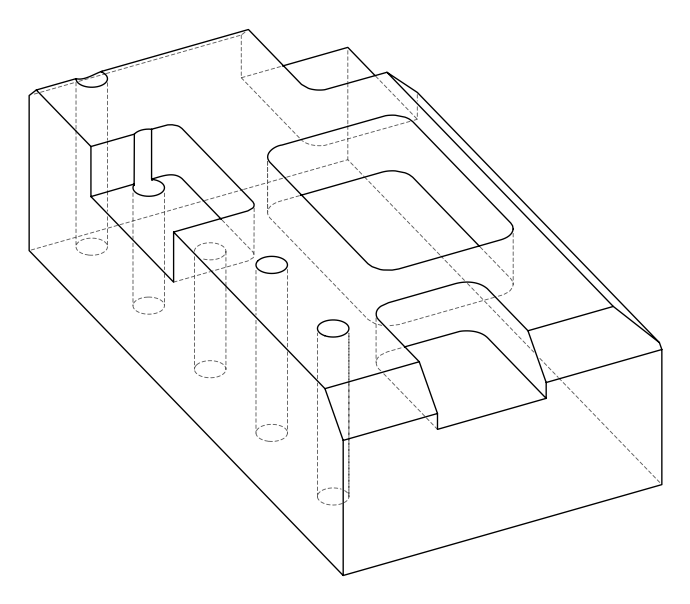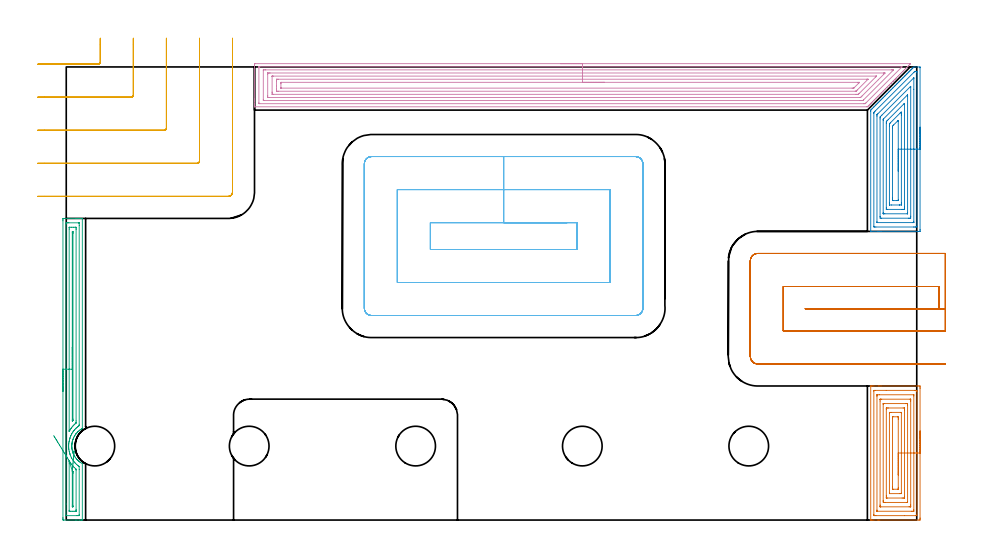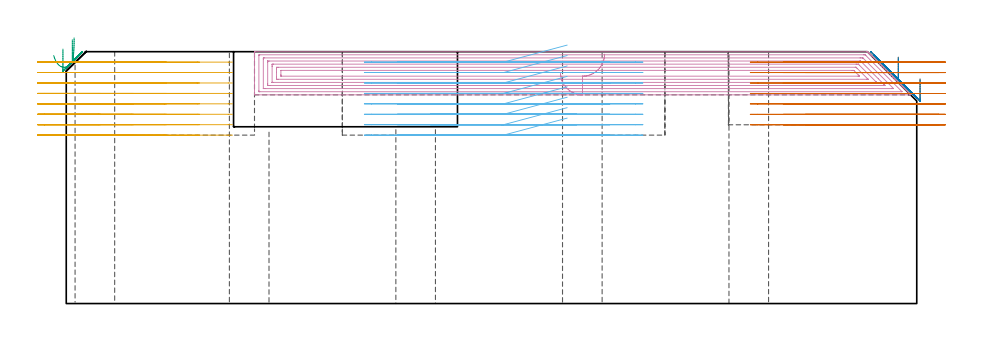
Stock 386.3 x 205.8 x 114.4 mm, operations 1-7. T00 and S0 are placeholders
(PLAN: 25 operations, 16 tool changes, 95.6 min)
(1 AREA_MILL | FG_CHAMFER_SURFACE | UGT0205_001 | 4.31 min | 17312 mm3)
(2 AREA_MILL_1 | FG_CHAMFER_SURFACE_1 | UGT0205_001 | 4.67 min | 20705 mm3)
(3 AREA_MILL_2 | FG_CHAMFER_SURFACE_2 | UGT0205_001 | 4.48 min | 5516 mm3)
(4 AREA_MILL_3 | FG_CHAMFER_SURFACE_3 | UGT0205_001 | 16.54 min | 56305 mm3)
(5 MILL_CORNER_NOTCH_RECTANGULAR | CORNER_NOTCH_RECTANGULAR | UGT0201_094 | Follow Part, ap 5, ae 75% | 9 min | 220092 mm3)
(6 MILL_RECTANGULAR_POCKET | POCKET_RECTANGULAR_STRAIGHT | UGT0201_094 | Follow Part, ap 5, ae 75% | 14.71 min | 506238 mm3)
(7 MILL_SLOT | SLOT_PARTIAL_RECTANGULAR | UGT0201_094 | Follow Part, ap 5, ae 75% | 8.5 min | 192916 mm3)
(8 MILL_SLOT_1 | SLOT_PARTIAL_RECTANGULAR_1 | NXT0201_011 | Follow Part, ap 3, ae 75% | 28.2 min | 189623 mm3)
(9 SPOT_DRILL | STEP1HOLE | NXT0321_9005460120000 | 0.05 min | 178 mm3)
(10 SPOT_DRILL_1 | STEP1HOLE_1 | NXT0321_9005460120000 | 0.05 min | 226 mm3)
(11 SPOT_DRILL_2 | STEP1HOLE_2 | NXT0321_9005460120000 | 0.05 min | 135 mm3)
(12 SPOT_DRILL_3 | STEP1HOLE_3 | NXT0321_9005460120000 | 0.05 min | 0 mm3)
(13 DRILL_BLIND_HOLE_INTO_CENTER | STEP1HOLE | NXT0301_089 | 0.08 min | 1607 mm3)
(14 GUN_DRILL_THROUGH_HOLE | STEP1HOLE | UGT0307_008 | 0.58 min | 9240 mm3)
(15 DRILL_TO_ENLARGE_THROUGH_HOLE | STEP1HOLE | UGT0301_046 | 0.49 min | 18051 mm3)
(16 DRILL_BLIND_HOLE_INTO_CENTER_1 | STEP1HOLE_1 | NXT0301_089 | 0.08 min | 1572 mm3)
(17 GUN_DRILL_THROUGH_HOLE_1 | STEP1HOLE_1 | UGT0307_008 | 0.58 min | 9281 mm3)
(18 DRILL_TO_ENLARGE_THROUGH_HOLE_1 | STEP1HOLE_1 | UGT0301_046 | 0.49 min | 18023 mm3)
(19 DRILL_BLIND_HOLE_INTO_CENTER_2 | STEP1HOLE_2 | NXT0301_089 | 0.08 min | 1628 mm3)
(20 GUN_DRILL_THROUGH_HOLE_2 | STEP1HOLE_2 | UGT0307_008 | 0.58 min | 9272 mm3)
(21 DRILL_TO_ENLARGE_THROUGH_HOLE_2 | STEP1HOLE_2 | UGT0301_046 | 0.49 min | 17876 mm3)
(22 DRILL_BLIND_HOLE_INTO_CENTER_3 | STEP1HOLE_3 | NXT0301_089 | 0.08 min | 0 mm3)
(23 GUN_DRILL_THROUGH_HOLE_3 | STEP1HOLE_3 | UGT0307_008 | 0.58 min | 7596 mm3)
(24 DRILL_TO_ENLARGE_THROUGH_HOLE_3 | STEP1HOLE_3 | UGT0301_046 | 0.49 min | 13297 mm3)
(25 INDEXABLE_INSERT_DRILL_THROUGH_HOLE_FROM_SOLID | STEP1HOLE_4 | NXT0302_007 | 0.34 min | 20413 mm3)
(TOOL UGT0205_001 | Chamfer Mill 20 x 3 x 45 deg. | D20 FL50 Z2)
(TOOL UGT0201_094 | End mill 20 mm | D20 FL38 Z4)
(TOOL NXT0201_011 | ENDMILL 12mm [2P460-1200-NA 1630] | D12 FL38 Z6)
(TOOL NXT0321_9005460120000 | NC Spot Drill, 142deg, 12mm, Carbide, Uncoated | D12 PA142 FL30 Z2)
(TOOL NXT0301_089 | Carbide Drill 11.8mm [860.1-1180-035A1-MM 2214] | D11.8 PA140 FL55 Z2)
(TOOL UGT0307_008 | Gun Drill 11 mm | D11 PA130 FL24 Z1)
(TOOL UGT0301_046 | Twist Drill 18 mm | D18 PA118 FL130 Z2)
(TOOL NXT0302_007 | Index. Insert Drill 18mm [880-D1800L25-05] | D18 PA176 FL90 Z2)
(OP 1 AREA_MILL)
G17 G21 G94 G90
T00 M6
G54
G17 G0 G90 X387.8 Y40.45 S1061 M3
G43 Z124.4 H0
Z102.
G94 G1 Y40.412 Z101.128 F250.
Y40.298 Z100.264
Y40.109 Z99.412
Y39.847 Z98.58
Y39.513 Z97.774
Y39.11 Z97.
Y38.642 Z96.264
Y38.11 Z95.572
Y37.521 Z94.929
Y36.878 Z94.34
Y36.186 Z93.808
Y35.45 Z93.34
Y34.676 Z92.937
Y33.87 Z92.603
Y33.038 Z92.341
Y32.186 Z92.152
Y31.322 Z92.038
Y30.45 Z92.
Y0.936
X387.799 Y0.59 Z92.001
X387.794 Y0.051 Z92.004
X387.791 Y0.008 Z92.006
X387.256 Y0. Z92.541
X369.496 Z110.299
X368.895 Z110.902
X368.608 Z111.189
X366.832 Z112.963
X366.258 Z113.541
X365.752 Z114.047
X365.432 Z114.359
X365.402 Y0.009 Z114.388
X365.4 Y0.144 Z114.4
Y60.756
X365.403 Y60.891 Z114.388
X365.432 Y60.9 Z114.359
X365.752 Z114.047
X366.257 Z113.542
X366.832 Z112.963
X368.895 Z110.902
X369.496 Z110.299
X370.083 Z109.712
X386.669 Z93.128
X387.256 Y60.896 Z92.541
X387.791 Y60.892 Z92.006
X387.794 Y60.849 Z92.003
X387.799 Y60.31 Z92.001
X387.8 Y59.764 Z92.
Y30.45
X386.386 Z93.414
X386.385 Y2.356 Z93.415
X386.368 Y2.01 Z93.432
X385.85 Y2.001 Z93.95
X380.745 Y2. Z99.055
X367.72 Z112.08
X367.201 Y2.002 Z112.599
X366.832 Y2.01 Z112.968
X366.815 Y2.373 Z112.985
X366.814 Y2.39 Z112.986
X366.815 Y58.544 Z112.985
X366.832 Y58.89 Z112.968
X367.35 Y58.898 Z112.45
X372.455 Y58.9 Z107.345
X385.48 Z94.32
X385.999 Y58.898 Z93.801
X386.368 Y58.89 Z93.432
X386.385 Y58.527 Z93.415
Y58.51
X386.386 Y30.45 Z93.414
X384.972 Z94.828
X384.971 Y4.666 Z94.829
X384.969 Y4.155 Z94.831
X384.967 Y4.061 Z94.833
X384.965 Y4.021 Z94.835
X384.901 Y4.01 Z94.899
X384.745 Y4.002 Z95.055
X384.592 Y4.001 Z95.208
X383.859 Y4. Z95.941
X368.453 Y4.001 Z111.347
X368.35 Y4.003 Z111.45
X368.268 Y4.01 Z111.532
X368.234 Y4.015 Z111.566
X368.233 Y4.03 Z111.567
X368.23 Y4.155 Z111.57
X368.229 Y4.536 Z111.571
Y56.234
X368.23 Y56.745 Z111.57
X368.233 Y56.839 Z111.567
X368.235 Y56.878 Z111.565
X368.299 Y56.89 Z111.501
X368.455 Y56.898 Z111.345
X368.608 Y56.899 Z111.192
X369.341 Y56.9 Z110.459
X384.747 Y56.899 Z95.053
X384.85 Y56.897 Z94.95
X384.932 Y56.89 Z94.868
X384.966 Y56.885 Z94.834
X384.967 Y56.87 Z94.833
X384.97 Y56.745 Z94.83
X384.971 Y56.364 Z94.829
X384.972 Y30.45 Z94.828
X383.557 Z96.243
Y6.829
X383.555 Y6.087 Z96.245
X383.553 Y6.037 Z96.247
X383.551 Y6.016 Z96.249
X383.538 Y6.01 Z96.262
X383.436 Y6.006 Z96.364
X383.229 Y6.002 Z96.571
X382.816 Y6. Z96.984
X369.946 Y6.001 Z109.854
X369.758 Y6.004 Z110.042
X369.665 Y6.009 Z110.135
X369.649 Y6.011 Z110.151
X369.647 Y6.025 Z110.153
X369.645 Y6.06 Z110.155
X369.643 Y6.682 Z110.157
Y6.829
Y54.071
X369.645 Y54.813 Z110.155
X369.647 Y54.863 Z110.153
X369.649 Y54.884 Z110.151
X369.662 Y54.89 Z110.138
X369.764 Y54.894 Z110.036
X369.971 Y54.898 Z109.829
X370.384 Y54.9 Z109.416
X383.254 Y54.899 Z96.546
X383.441 Y54.896 Z96.359
X383.535 Y54.891 Z96.265
X383.551 Y54.889 Z96.249
X383.553 Y54.875 Z96.247
X383.555 Y54.84 Z96.245
X383.557 Y54.218 Z96.243
Y54.071
Y30.45
X382.143 Z97.657
Y8.397
X382.14 Y8.181 Z97.66
X382.136 Y8.038 Z97.664
X382.132 Y8.009 Z97.668
X382.118 Y8.006 Z97.682
X382.081 Y8.003 Z97.719
X381.928 Y8. Z97.872
X381.65 Z98.15
X371.881 Y8.001 Z107.919
X371.272 Y8.007 Z108.528
X371.075 Y8.01 Z108.725
X371.063 Y8.397 Z108.737
X371.059 Y8.612 Z108.741
X371.057 Y8.827 Z108.743
Y52.503
X371.06 Y52.719 Z108.74
X371.064 Y52.862 Z108.736
X371.068 Y52.891 Z108.732
X371.082 Y52.894 Z108.718
X371.119 Y52.897 Z108.681
X371.272 Y52.899 Z108.528
X371.55 Y52.9 Z108.25
X381.319 Y52.899 Z98.481
X381.928 Y52.893 Z97.872
X382.125 Y52.89 Z97.675
X382.137 Y52.503 Z97.663
X382.141 Y52.288 Z97.659
X382.143 Y52.073 Z97.657
Y30.45
X380.729 Z99.071
Y10.707
X380.728 Y10.395 Z99.072
X380.724 Y10.105 Z99.076
X380.722 Y10.035 Z99.078
X380.718 Y10.01 Z99.082
X380.676 Y10.007 Z99.124
X380.544 Y10.002 Z99.256
X380.152 Y10. Z99.648
X379.657 Z100.143
X373.048 Y10.001 Z106.752
X372.55 Y10.003 Z107.25
X372.487 Y10.01 Z107.313
X372.478 Y10.013 Z107.322
X372.476 Y10.031 Z107.324
X372.473 Y10.081 Z107.327
X372.471 Y10.395 Z107.329
Y10.974
Y50.193
X372.472 Y50.505 Z107.328
X372.475 Y50.794 Z107.325
X372.478 Y50.865 Z107.322
X372.482 Y50.89 Z107.318
X372.524 Y50.893 Z107.276
X372.656 Y50.898 Z107.144
X373.048 Y50.9 Z106.752
X373.543 Z106.257
X380.152 Y50.899 Z99.648
X380.65 Y50.897 Z99.15
X380.713 Y50.89 Z99.087
X380.722 Y50.887 Z99.078
X380.724 Y50.869 Z99.076
X380.727 Y50.819 Z99.073
X380.729 Y50.505 Z99.071
Y49.926
Y30.45
X379.315 Z100.485
X379.314 Y12.177 Z100.486
X379.313 Y12.128 Z100.487
X379.309 Y12.077 Z100.491
X379.302 Y12.01 Z100.498
X379.264 Y12.009 Z100.536
X378.552 Y12.001 Z101.248
X373.936 Z105.864
X373.911 Y12.002 Z105.889
X373.896 Y12.005 Z105.904
X373.893 Y12.008 Z105.907
X373.89 Y12.026 Z105.91
X373.886 Y12.127 Z105.914
X373.885 Y12.177 Z105.915
X373.886 Y48.723 Z105.914
X373.887 Y48.772 Z105.913
X373.891 Y48.823 Z105.909
X373.898 Y48.89 Z105.902
X373.936 Y48.891 Z105.864
X374.648 Y48.899 Z105.152
X379.264 Z100.536
X379.289 Y48.898 Z100.511
X379.304 Y48.895 Z100.496
X379.307 Y48.892 Z100.493
X379.31 Y48.874 Z100.49
X379.314 Y48.773 Z100.486
Y48.723
X379.315 Y30.45 Z100.485
X377.9 Z101.9
Y14.851
X377.899 Y14.439 Z101.901
X377.894 Y14.025 Z101.906
X377.892 Y14.009 Z101.908
X377.885 Y14.005 Z101.915
X377.859 Y14.002 Z101.941
X377.806 Y14. Z101.994
X377.7 Z102.1
X375.672 Z104.128
X375.313 Y14.01 Z104.487
X375.307 Y14.124 Z104.493
X375.302 Y14.371 Z104.498
X375.3 Y14.851 Z104.5
Y15.265 Z104.501
Y46.049 Z104.5
X375.301 Y46.461 Z104.499
X375.306 Y46.875 Z104.494
X375.308 Y46.891 Z104.492
X375.315 Y46.895 Z104.485
X375.341 Y46.898 Z104.459
X375.394 Y46.9 Z104.406
X375.5 Z104.3
X377.528 Z102.272
X377.887 Y46.89 Z101.913
X377.893 Y46.776 Z101.907
X377.898 Y46.528 Z101.902
X377.9 Y46.049 Z101.9
Y45.635
Y30.45
Y29.578 Z101.938
Y28.714 Z102.051
Y27.862 Z102.24
Y27.03 Z102.503
Y26.224 Z102.836
Y25.45 Z103.239
Y24.714 Z103.708
Y24.022 Z104.239
Y23.379 Z104.828
Y22.79 Z105.472
Y22.258 Z106.164
Y21.79 Z106.9
Y21.387 Z107.673
Y21.053 Z108.479
Y20.791 Z109.311
Y20.602 Z110.163
Y20.488 Z111.028
Y20.45 Z111.9
G0 Z124.4
M5
M2
(OP 2 AREA_MILL_1)
G17 G21 G94 G90
T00 M6
G54
G17 G0 G90 X387.8 Y178.45 S1061 M3
G43 Z124.4 H0
Z102.
G94 G1 Y178.412 Z101.129 F250.
Y178.298 Z100.264
Y178.109 Z99.412
Y177.847 Z98.58
Y177.513 Z97.774
Y177.11 Z97.
Y176.642 Z96.264
Y176.11 Z95.572
Y175.521 Z94.929
Y174.878 Z94.34
Y174.186 Z93.809
Y173.45 Z93.34
Y172.676 Z92.937
Y171.87 Z92.603
Y171.038 Z92.341
Y170.187 Z92.152
Y169.322 Z92.038
Y168.45 Z92.
Y131.976
X387.798 Y131.632 Z92.002
X387.791 Y131.107 Z92.005
X387.785 Y131.104 Z92.011
X387.256 Y131.101 Z92.54
X386.724 Y131.1 Z93.072
X370.028 Z109.766
X369.496 Z110.298
X368.784 Z111.014
X368.608 Z111.19
X365.616 Z114.182
X365.42 Z114.373
X365.403 Y131.109 Z114.389
X365.4 Y131.188 Z114.4
Y185.75
X365.407 Y186.201 Z114.392
X365.459 Y186.259 Z114.34
X365.944 Y186.745 Z113.853
X366.51 Y187.31 Z113.289
X366.724 Y187.525 Z113.074
X366.832 Y187.633 Z112.964
X367.396 Y188.196 Z112.404
X367.611 Y188.412 Z112.187
X367.72 Y188.522 Z112.076
X368.045 Y188.845 Z111.755
X368.281 Y189.082 Z111.518
X368.498 Y189.299 Z111.3
X368.608 Y189.41 Z111.188
X368.936 Y189.736 Z110.864
X369.167 Y189.967 Z110.633
X369.385 Y190.186 Z110.413
X369.496 Y190.298 Z110.3
X369.826 Y190.626 Z109.973
X370.052 Y190.853 Z109.747
X370.272 Y191.073 Z109.526
X370.384 Y191.186 Z109.412
X370.717 Y191.517 Z109.083
X370.938 Y191.738 Z108.862
X371.16 Y191.96 Z108.639
X371.272 Y192.074 Z108.524
X371.607 Y192.408 Z108.192
X371.823 Y192.624 Z107.976
X372.047 Y192.848 Z107.751
X372.16 Y192.962 Z107.636
X372.498 Y193.298 Z107.302
X372.709 Y193.509 Z107.091
X372.934 Y193.735 Z106.864
X373.048 Y193.85 Z106.748
X373.389 Y194.189 Z106.411
X373.594 Y194.395 Z106.205
X373.821 Y194.622 Z105.977
X373.936 Y194.738 Z105.86
X374.279 Y195.079 Z105.521
X374.48 Y195.28 Z105.32
X374.708 Y195.509 Z105.09
X374.824 Y195.626 Z104.972
X375.17 Y195.97 Z104.63
X375.365 Y196.166 Z104.434
X375.595 Y196.396 Z104.203
X375.712 Y196.514 Z104.084
X376.06 Y196.86 Z103.74
X376.251 Y197.051 Z103.549
X376.483 Y197.284 Z103.316
X376.6 Y197.402 Z103.196
X376.951 Y197.751 Z102.849
X377.136 Y197.937 Z102.663
X377.37 Y198.171 Z102.428
X377.488 Y198.29 Z102.308
X377.841 Y198.642 Z101.958
X378.022 Y198.822 Z101.778
X378.257 Y199.058 Z101.541
X378.376 Y199.178 Z101.42
X378.732 Y199.532 Z101.068
X378.908 Y199.708 Z100.892
X379.144 Y199.945 Z100.654
X379.264 Y200.066 Z100.532
X379.623 Y200.423 Z100.177
X379.793 Y200.593 Z100.007
X380.031 Y200.832 Z99.767
X380.152 Y200.954 Z99.644
X380.513 Y201.313 Z99.287
X380.679 Y201.479 Z99.121
X380.919 Y201.72 Z98.88
X381.04 Y201.842 Z98.756
X381.404 Y202.204 Z98.396
X381.564 Y202.364 Z98.236
X381.806 Y202.607 Z97.992
X381.928 Y202.73 Z97.868
X382.294 Y203.094 Z97.506
X382.45 Y203.25 Z97.35
X382.693 Y203.494 Z97.105
X382.816 Y203.618 Z96.98
X383.185 Y203.985 Z96.615
X383.335 Y204.135 Z96.465
X383.58 Y204.381 Z96.218
X383.704 Y204.506 Z96.092
X384.075 Y204.876 Z95.724
X384.221 Y205.021 Z95.579
X384.467 Y205.268 Z95.331
X384.592 Y205.394 Z95.204
X385. Y205.8 Z94.8
X387.792 Y205.799 Z92.006
X387.795 Y205.712 Z92.005
X387.8 Y205.44 Z92.
Y168.45
X386.386 Z93.414
X386.385 Y133.406 Z93.415
Y133.39
X386.368 Y133.11 Z93.432
X385.785 Y133.102 Z94.015
X385.48 Y133.101 Z94.32
X384.899 Y133.1 Z94.901
X367.72 Y133.101 Z112.08
X367.135 Y133.103 Z112.665
X366.832 Y133.11 Z112.968
X366.815 Y133.406 Z112.985
Y133.423
Y184.863
Y184.879
X366.832 Y185.17 Z112.968
X367.119 Y185.463 Z112.681
X367.4 Y185.75 Z112.4
X384.868 Y203.218 Z94.932
X385.147 Y203.494 Z94.653
X385.318 Y203.656 Z94.482
X385.48 Y203.79 Z94.32
X386.067 Y203.795 Z93.733
X386.368 Y203.79 Z93.432
X386.385 Y203.494 Z93.415
Y203.477
X386.386 Y168.45 Z93.414
X384.971 Z94.829
Y135.689
X384.969 Y135.18 Z94.831
X384.967 Y135.134 Z94.833
X384.966 Y135.119 Z94.834
X384.914 Y135.11 Z94.886
X384.753 Y135.103 Z95.047
X384.672 Y135.1 Z95.128
X368.527 Y135.101 Z111.273
X368.366 Y135.105 Z111.434
X368.26 Y135.11 Z111.54
X368.234 Y135.119 Z111.566
X368.233 Y135.128 Z111.567
X368.231 Y135.18 Z111.569
X368.229 Y135.559 Z111.571
Y183.467
X368.231 Y183.976 Z111.569
X368.233 Y184.07 Z111.567
X368.235 Y184.113 Z111.565
X368.257 Y184.146 Z111.543
X368.345 Y184.238 Z111.455
X368.608 Y184.507 Z111.192
X384.933 Y200.832 Z94.867
X384.947 Y200.842 Z94.853
X384.954 Y200.845 Z94.846
X384.964 Y200.832 Z94.836
X384.969 Y200.605 Z94.831
X384.97 Y200.455 Z94.83
X384.971 Y195.677 Z94.829
Y168.45
X383.557 Z96.243
Y137.989
X383.556 Y137.842 Z96.244
X383.55 Y137.109 Z96.25
X382.816 Y137.101 Z96.984
X382.671 Y137.1 Z97.129
X370.237 Y137.101 Z109.563
X369.65 Y137.111 Z110.15
X369.644 Y137.694 Z110.156
X369.643 Y137.842 Z110.157
Y182.201
X369.647 Y182.938 Z110.153
X369.65 Y183.089 Z110.15
X370.454 Y183.905 Z109.346
X383.389 Y196.84 Z96.411
X383.458 Y196.907 Z96.342
X383.518 Y196.963 Z96.282
X383.55 Y196.99 Z96.25
X383.552 Y196.935 Z96.248
X383.557 Y196.544 Z96.243
Y168.45
X382.143 Z97.657
X382.142 Y139.402 Z97.658
X382.139 Y139.187 Z97.661
X382.136 Y139.128 Z97.664
X382.133 Y139.109 Z97.667
X382.121 Y139.107 Z97.679
X382.057 Y139.103 Z97.743
X381.928 Y139.101 Z97.872
X371.789 Y139.1 Z108.011
X371.272 Y139.102 Z108.528
X371.1 Y139.106 Z108.7
X371.072 Y139.11 Z108.728
X371.064 Y139.114 Z108.736
X371.062 Y139.145 Z108.738
X371.059 Y139.259 Z108.741
X371.057 Y139.402 Z108.743
Y139.616
X371.058 Y181.528 Z108.742
X371.061 Y181.865 Z108.739
X371.064 Y182.031 Z108.736
X371.076 Y182.066 Z108.724
X371.112 Y182.106 Z108.688
X371.2 Y182.201 Z108.6
X381.97 Y192.971 Z97.83
X382.053 Y193.052 Z97.747
X382.11 Y193.103 Z97.69
X382.139 Y193.126 Z97.661
Y193.122
X382.141 Y193.062 Z97.659
X382.143 Y192.848 Z97.657
Y192.633
Y168.45
X380.729 Z99.071
Y142.278
X380.728 Y141.703 Z99.072
X380.725 Y141.391 Z99.075
X380.722 Y141.113 Z99.078
X380.44 Y141.103 Z99.36
X380.152 Y141.101 Z99.648
X379.555 Y141.1 Z100.245
X372.757 Y141.101 Z107.043
X372.563 Y141.105 Z107.237
X372.494 Y141.11 Z107.306
X372.477 Y141.117 Z107.323
X372.475 Y141.13 Z107.325
X372.473 Y141.199 Z107.327
X372.471 Y141.391 Z107.329
Y141.967
X372.472 Y180.116 Z107.328
X372.473 Y180.427 Z107.327
X372.477 Y180.997 Z107.323
X372.566 Y181.106 Z107.234
X372.764 Y181.314 Z107.036
X373.349 Y181.901 Z106.451
X380.45 Y189.002 Z99.35
X380.595 Y189.144 Z99.205
X380.695 Y189.239 Z99.105
X380.722 Y189.262 Z99.078
X380.725 Y189.213 Z99.075
X380.727 Y189.129 Z99.073
X380.729 Y188.998 Z99.071
Y188.723
Y168.45
X379.315 Z100.485
X379.314 Y144.002 Z100.486
X379.308 Y143.165 Z100.492
Y143.122
X379.264 Y143.11 Z100.536
X378.441 Y143.1 Z101.359
X378.376 Z101.424
X374.824 Z104.976
X373.997 Y143.104 Z105.803
X373.936 Y143.11 Z105.864
X373.892 Y143.123 Z105.908
X373.889 Y143.165 Z105.911
X373.887 Y143.214 Z105.913
X373.885 Y144.052 Z105.915
Y178.703
X373.889 Y179.54 Z105.911
X373.891 Y179.585 Z105.909
X373.936 Y180.027 Z105.864
X374.133 Y180.23 Z105.667
X374.325 Y180.427 Z105.475
X378.761 Y184.863 Z101.039
X379.015 Y185.112 Z100.785
X379.264 Y185.355 Z100.536
X379.309 Y184.863 Z100.491
X379.312 Y184.815 Z100.488
X379.315 Y183.976 Z100.485
Y183.925
Y168.45
X377.9 Z101.9
Y145.415
X377.898 Y145.277 Z101.902
X377.894 Y145.168 Z101.906
X377.891 Y145.11 Z101.909
X377.327 Y145.1 Z102.473
X375.55 Y145.101 Z104.25
X375.357 Y145.108 Z104.443
X375.312 Y145.11 Z104.488
X375.306 Y145.134 Z104.494
X375.304 Y145.166 Z104.496
X375.301 Y145.35 Z104.499
X375.3 Y145.827 Z104.5
Y146.239
Y178.177
X375.304 Y178.653 Z104.496
X375.307 Y178.858 Z104.493
X375.311 Y178.953 Z104.489
X375.799 Y179.453 Z104.001
X377.661 Y181.314 Z102.139
X377.753 Y181.401 Z102.047
X377.846 Y181.488 Z101.954
X377.894 Y181.523 Z101.906
X377.897 Y181.466 Z101.903
X377.899 Y181.385 Z101.901
X377.9 Y181.314 Z101.9
Y181.136
Y168.45
Y167.578 Z101.938
Y166.714 Z102.052
Y165.862 Z102.24
Y165.03 Z102.503
Y164.224 Z102.837
Y163.45 Z103.239
Y162.714 Z103.708
Y162.022 Z104.239
Y161.379 Z104.829
Y160.79 Z105.472
Y160.258 Z106.164
Y159.79 Z106.9
Y159.387 Z107.673
Y159.053 Z108.479
Y158.791 Z109.311
Y158.602 Z110.163
Y158.488 Z111.028
Y158.45 Z111.9
G0 Z124.4
M5
M2
(OP 3 AREA_MILL_2)
G17 G21 G94 G90
T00 M6
G54
G17 G0 G90 X-1.5 Y58.5 S1061 M3
G43 Z124.4 H0
Z115.6
G94 G1 Y58.538 Z114.728 F250.
Y58.652 Z113.864
Y58.841 Z113.012
Y59.103 Z112.18
Y59.437 Z111.374
Y59.84 Z110.6
Y60.308 Z109.864
Y60.84 Z109.172
Y61.429 Z108.529
Y62.072 Z107.94
Y62.764 Z107.408
Y63.5 Z106.94
Y64.274 Z106.537
Y65.08 Z106.203
Y65.912 Z105.941
Y66.764 Z105.752
Y67.628 Z105.638
Y68.5 Z105.6
Y135.935
X-1.499 Y136.384 Z105.601
X-1.495 Y136.823 Z105.603
X-1.492 Y136.99 Z105.606
X-1.062 Y137. Z106.035
X4.221 Z111.315
X4.767 Z111.864
X5.101 Z112.197
X5.648 Z112.744
X5.982 Z113.077
X6.65 Z113.749
X6.968 Z114.067
X7.301 Y136.997 Z114.391
X7.3 Y136.83 Z114.4
Y41.701
X7.304 Y41.571 Z114.395
X7.212 Y41.511 Z114.307
X6.972 Y41.369 Z114.071
X6.788 Y41.262 Z113.887
X6.588 Y41.136 Z113.687
X6.165 Y40.845 Z113.264
X6.122 Y40.81 Z113.221
X5.982 Y40.697 Z113.077
X5.713 Y40.484 Z112.811
X5.417 Y40.225 Z112.516
X5.225 Y40.043 Z112.325
X5.13 Y39.953 Z112.23
X5.101 Y39.922 Z112.201
X4.838 Y39.644 Z111.937
X4.59 Y39.357 Z111.688
X4.561 Y39.322 Z111.66
X4.514 Y39.262 Z111.611
X4.439 Y39.17 Z111.539
X4.352 Y39.061 Z111.451
X3.963 Y38.508 Z111.061
X3.753 Y38.169 Z110.851
X3.732 Y38.131 Z110.831
X3.51 Y37.726 Z110.61
X3.293 Y37.277 Z110.39
X3.09 Y36.789 Z110.185
X3.047 Y36.668 Z110.145
X2.975 Y36.458 Z110.073
X2.95 Y36.384 Z110.047
X2.819 Y35.94 Z109.917
X2.712 Y35.5 Z109.81
X2.71 Y35.492 Z109.808
X2.703 Y35.451 Z109.799
X2.626 Y35.047 Z109.724
X2.592 Y34.797 Z109.688
X2.566 Y34.6 Z109.659
X2.563 Y34.558 Z109.654
X2.536 Y34.262 Z109.63
X2.529 Y34.178 Z109.622
X2.526 Y34.154 Z109.621
X2.515 Y33.862 Z109.61
X2.51 Y33.69 Z109.602
X2.513 Y33.559 Z109.603
X2.515 Y33.249 Z109.612
X2.521 Y33.159 Z109.616
X2.524 Y33.094 Z109.622
X2.543 Y32.816 Z109.637
X2.548 Y32.772 Z109.642
X2.591 Y32.369 Z109.69
X2.602 Y32.299 Z109.702
X2.663 Y31.924 Z109.763
X2.761 Y31.477 Z109.86
X2.773 Y31.432 Z109.872
X2.879 Y31.032 Z109.979
X2.978 Y30.718 Z110.078
X3.087 Y30.409 Z110.187
X3.098 Y30.384 Z110.198
X3.199 Y30.14 Z110.296
X3.34 Y29.829 Z110.439
X3.404 Y29.691 Z110.501
X3.629 Y29.248 Z110.727
X3.793 Y28.965 Z110.889
X3.964 Y28.689 Z111.061
X4.203 Y28.341 Z111.303
X4.507 Y27.949 Z111.606
X4.708 Y27.71 Z111.805
X4.839 Y27.553 Z111.936
X4.919 Y27.463 Z112.016
X5.309 Y27.081 Z112.408
X5.423 Y26.977 Z112.523
X5.541 Y26.87 Z112.638
X5.599 Y26.817 Z112.698
X5.713 Y26.713 Z112.812
X5.787 Y26.651 Z112.887
X5.882 Y26.571 Z112.982
X6.231 Y26.311 Z113.33
X6.364 Y26.221 Z113.463
X6.588 Y26.069 Z113.687
X7.3 Y25.635 Z114.4
Y0.169
X7.301 Y0.004 Z114.392
X6.968 Y0. Z114.067
X6.65 Z113.749
X5.982 Z113.077
X4.767 Z111.864
X4.221 Z111.315
X-1.062 Y0.001 Z106.035
X-1.285 Y0.004 Z105.812
X-1.492 Y0.01 Z105.606
X-1.495 Y0.177 Z105.603
X-1.499 Y0.616 Z105.601
X-1.5 Y1.06 Z105.6
Y68.5
X-0.086 Z107.014
X-0.085 Y134.499 Z107.015
X-0.084 Y134.598 Z107.016
X-0.079 Y134.986 Z107.021
X0.306 Y134.996 Z107.406
X0.699 Y134.999 Z107.799
X1.183 Y135. Z108.283
X5.794 Y134.999 Z112.894
X5.825 Y134.998 Z112.925
X5.857 Y134.994 Z112.957
X5.877 Y134.991 Z112.977
X5.879 Y134.966 Z112.979
X5.885 Y134.696 Z112.985
Y134.598
X5.886 Y133.802 Z112.986
X5.885 Y43.49 Z112.985
X5.881 Y43.092 Z112.981
X5.879 Y42.899 Z112.979
X5.772 Y42.81 Z112.872
X5.488 Y42.597 Z112.588
X5.271 Y42.424 Z112.371
X5.101 Y42.284 Z112.201
X4.791 Y42.018 Z111.891
X4.441 Y41.704 Z111.541
X4.329 Y41.594 Z111.429
X4.221 Y41.481 Z111.321
X3.902 Y41.133 Z111.002
X3.623 Y40.81 Z110.723
X3.496 Y40.652 Z110.596
X3.34 Y40.447 Z110.44
X3.121 Y40.139 Z110.221
X2.968 Y39.917 Z110.068
X2.77 Y39.603 Z109.87
X2.46 Y39.073 Z109.56
X2.443 Y39.042 Z109.543
X2.433 Y39.024 Z109.533
X2.151 Y38.444 Z109.251
X2.014 Y38.131 Z109.114
X1.884 Y37.822 Z108.984
X1.671 Y37.238 Z108.771
X1.658 Y37.198 Z108.758
X1.648 Y37.168 Z108.748
X1.579 Y36.933 Z108.679
X1.457 Y36.468 Z108.557
X1.428 Y36.344 Z108.528
X1.298 Y35.736 Z108.398
X1.247 Y35.451 Z108.347
X1.179 Y34.964 Z108.279
X1.141 Y34.558 Z108.241
X1.113 Y34.137 Z108.213
X1.099 Y33.665 Z108.199
X1.105 Y33.253 Z108.205
X1.13 Y32.772 Z108.23
X1.174 Y32.289 Z108.274
X1.226 Y31.878 Z108.326
X1.342 Y31.226 Z108.442
X1.395 Y30.985 Z108.495
X1.579 Y30.252 Z108.679
X1.627 Y30.092 Z108.727
X1.636 Y30.063 Z108.736
X1.65 Y30.02 Z108.75
X1.825 Y29.528 Z108.925
X1.957 Y29.199 Z109.057
X2.27 Y28.498 Z109.37
X2.368 Y28.306 Z109.468
X2.46 Y28.134 Z109.56
X2.882 Y27.412 Z109.982
X3.34 Y26.761 Z110.44
X3.527 Y26.519 Z110.627
X3.842 Y26.138 Z110.942
X4.027 Y25.923 Z111.127
X4.221 Y25.719 Z111.321
X4.314 Y25.626 Z111.414
X4.723 Y25.247 Z111.823
X5.101 Y24.912 Z112.201
X5.323 Y24.733 Z112.423
X5.704 Y24.451 Z112.804
X5.808 Y24.374 Z112.908
X5.872 Y24.326 Z112.972
X5.879 Y24.237 Z112.979
X5.886 Y22.946 Z112.986
X5.885 Y2.501 Z112.985
X5.884 Y2.402 Z112.984
X5.879 Y2.014 Z112.979
X5.494 Y2.004 Z112.594
X5.101 Y2.001 Z112.201
X4.617 Y2. Z111.717
X0.006 Y2.001 Z107.106
X-0.025 Y2.002 Z107.075
X-0.057 Y2.006 Z107.043
X-0.078 Y2.009 Z107.022
X-0.079 Y2.034 Z107.021
X-0.085 Y2.304 Z107.015
X-0.086 Y7.28 Z107.014
Y68.5
X1.328 Z108.428
X1.329 Y132.172 Z108.429
X1.332 Y132.811 Z108.432
X1.335 Y132.937 Z108.435
X1.338 Y132.99 Z108.438
X1.397 Y132.996 Z108.497
X1.579 Y132.998 Z108.679
X2.274 Y133. Z109.374
X3.154 Z110.254
X4.035 Z111.135
X4.221 Y132.997 Z111.321
X4.407 Y132.993 Z111.507
X4.455 Y132.99 Z111.555
X4.465 Y132.961 Z111.565
X4.468 Y132.896 Z111.568
X4.47 Y132.811 Z111.57
X4.471 Y132.557 Z111.571
Y131.918
Y45.022
X4.469 Y44.383 Z111.569
X4.467 Y44.134 Z111.567
X4.465 Y44.098 Z111.565
X4.447 Y44.079 Z111.547
X4.395 Y44.029 Z111.495
X4.018 Y43.696 Z111.118
X3.79 Y43.49 Z110.89
X3.56 Y43.268 Z110.66
X3.34 Y43.044 Z110.44
X3.126 Y42.814 Z110.226
X2.93 Y42.597 Z110.03
X2.715 Y42.338 Z109.815
X2.46 Y42.021 Z109.56
X2.324 Y41.841 Z109.424
X2.224 Y41.704 Z109.324
X1.959 Y41.318 Z109.059
X1.635 Y40.81 Z108.735
X1.614 Y40.776 Z108.714
X1.377 Y40.377 Z108.477
X1.333 Y40.311 Z108.433
X1.332 Y40.326 Z108.432
X1.33 Y40.386 Z108.43
X1.329 Y40.556 Z108.429
X1.328 Y40.81 Z108.428
Y68.5
X2.743 Z109.843
Y130.419
X2.745 Y130.736 Z109.845
X2.748 Y130.897 Z109.848
X2.751 Y130.99 Z109.851
X2.796 Y130.993 Z109.896
X2.9 Y130.995 Z110.
X3.004 Y130.993 Z110.104
X3.049 Y130.99 Z110.149
X3.052 Y130.897 Z110.152
X3.055 Y130.738 Z110.155
X3.057 Y130.419 Z110.157
Y130.131
Y45.883
X3.055 Y45.566 Z110.155
X3.05 Y45.277 Z110.15
X3.044 Y45.205 Z110.144
X3.009 Y45.168 Z110.109
X2.971 Y45.132 Z110.071
X2.776 Y44.956 Z109.876
X2.749 Y44.945 Z109.849
X2.747 Y44.985 Z109.847
X2.744 Y45.277 Z109.844
X2.743 Y45.564 Z109.843
Y68.5
Y69.372 Z109.881
Y70.236 Z109.995
Y71.088 Z110.183
Y71.92 Z110.446
Y72.726 Z110.78
Y73.5 Z111.182
Y74.236 Z111.651
Y74.928 Z112.182
Y75.571 Z112.772
Y76.16 Z113.415
Y76.692 Z114.107
Y77.16 Z114.843
Y77.563 Z115.616
Y77.897 Z116.422
Y78.159 Z117.254
Y78.348 Z118.106
Y78.462 Z118.971
Y78.5 Z119.843
G0 Z124.4
X-5.701 Y38.374
Z112.682
G1 X-5.472 Y38.001 Z111.927
X-5.21 Y37.574 Z111.213
X-4.917 Y37.095 Z110.545
X-4.594 Y36.568 Z109.929
X-4.245 Y35.998 Z109.369
X-3.871 Y35.388 Z108.87
X-3.476 Y34.743 Z108.435
X-3.063 Y34.068 Z108.067
X-2.634 Y33.369 Z107.77
X-2.194 Y32.65 Z107.546
X-1.745 Y31.917 Z107.395
X-1.291 Y31.176 Z107.321
X-0.835 Y30.432 Z107.322
X-0.381 Y29.691 Z107.399
X0.067 Y28.959 Z107.552
X0.507 Y28.241 Z107.779
X0.935 Y27.542 Z108.078
X1.348 Y26.868 Z108.448
X1.579 Y26.488 Z108.679
X1.909 Y25.962 Z109.009
X2.143 Y25.626 Z109.243
X2.46 Y25.189 Z109.56
X2.827 Y24.733 Z109.927
X3.063 Y24.455 Z110.163
X3.34 Y24.157 Z110.44
X3.665 Y23.839 Z110.765
X4.221 Y23.323 Z111.321
X4.416 Y23.14 Z111.516
X4.465 Y23.093 Z111.565
X4.467 Y23.031 Z111.567
X4.469 Y22.946 Z111.569
X4.471 Y22.692 Z111.571
Y4.828
X4.468 Y4.189 Z111.568
X4.465 Y4.063 Z111.565
X4.462 Y4.01 Z111.562
X4.403 Y4.004 Z111.503
X4.221 Y4.002 Z111.321
X3.526 Y4. Z110.626
X2.646 Z109.746
X1.765 Z108.865
X1.579 Y4.003 Z108.679
X1.393 Y4.007 Z108.493
X1.345 Y4.01 Z108.445
X1.335 Y4.039 Z108.435
X1.332 Y4.104 Z108.432
X1.33 Y4.189 Z108.43
X1.329 Y4.443 Z108.429
Y25.88
X1.33 Y26.519 Z108.43
X1.332 Y26.658 Z108.432
X1.335 Y26.767 Z108.435
X1.348 Y26.868 Z108.448
X2.749 Y22.281 Z109.849
X2.77 Y22.263 Z109.87
X2.999 Y22.053 Z110.099
X3.037 Y22.01 Z110.137
X3.05 Y21.981 Z110.15
X3.053 Y21.913 Z110.153
X3.055 Y21.766 Z110.155
X3.057 Y21.447 Z110.157
Y21.16
Y6.549
X3.055 Y6.264 Z110.155
X3.052 Y6.103 Z110.152
X3.049 Y6.01 Z110.149
X3.004 Y6.007 Z110.104
X2.9 Y6.005 Z110.
X2.796 Y6.007 Z109.896
X2.751 Y6.01 Z109.851
X2.748 Y6.103 Z109.848
X2.745 Y6.262 Z109.845
X2.743 Y6.581 Z109.843
Y6.869
Y22.053
X2.745 Y22.194 Z109.845
X2.747 Y22.263 Z109.847
X2.749 Y22.281 Z109.849
X2.826 Y23.142 Z109.964
X2.902 Y23.99 Z110.154
X2.976 Y24.819 Z110.418
X3.048 Y25.621 Z110.753
X3.117 Y26.391 Z111.157
X3.182 Y27.123 Z111.627
X3.244 Y27.812 Z112.159
X3.301 Y28.451 Z112.75
X3.353 Y29.037 Z113.394
X3.4 Y29.565 Z114.087
X3.442 Y30.031 Z114.823
X3.478 Y30.431 Z115.597
X3.507 Y30.762 Z116.404
X3.531 Y31.022 Z117.236
X3.547 Y31.209 Z118.088
X3.557 Y31.321 Z118.953
X3.561 Y31.358 Z119.825
X3.557 Y31.319 Z120.697
G0 Z124.4
M5
M2
(OP 4 AREA_MILL_3)
G17 G21 G94 G90
T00 M6
G54
G17 G0 G90 X224.5 Y207.3 S1061 M3
G43 Z124.4 H0
Z104.8
G94 G1 X224.538 Z103.928 F250.
X224.652 Z103.063
X224.841 Z102.212
X225.103 Z101.38
X225.437 Z100.574
X225.84 Z99.8
X226.308 Z99.064
X226.84 Z98.372
X227.429 Z97.729
X228.072 Z97.14
X228.764 Z96.608
X229.5 Z96.14
X230.274 Z95.737
X231.08 Z95.403
X231.912 Z95.141
X232.763 Z94.952
X233.628 Z94.838
X234.5 Z94.8
X383.215
X383.471 Y207.295 Z94.805
X383.481 Y207.293 Z94.806
X383.471 Y207.271 Z94.829
X383.342 Y207.142 Z94.958
X382.997 Y206.795 Z95.301
X382.482 Y206.282 Z95.818
X382.112 Y205.91 Z96.186
X381.621 Y205.421 Z96.679
X381.226 Y205.025 Z97.072
X380.76 Y204.56 Z97.54
X380.341 Y204.139 Z97.957
X380.194 Y203.993 Z98.106
X379.9 Y203.7 Z98.4
X379.456 Y203.254 Z98.842
X378.982 Y202.782 Z99.318
X378.57 Y202.369 Z99.728
X378.07 Y201.87 Z100.229
X377.685 Y201.484 Z100.613
X377.159 Y200.958 Z101.141
X376.916 Y200.715 Z101.382
X376.8 Y200.598 Z101.499
X376.618 Y200.418 Z101.681
X376.458 Y200.258 Z101.842
X376.357 Y200.156 Z101.942
X376.321 Y200.12 Z101.979
X375.914 Y199.713 Z102.384
X375.725 Y199.524 Z102.575
X375.598 Y199.397 Z102.702
X375.472 Y199.271 Z102.827
X375.427 Y199.226 Z102.872
X374.737 Y198.537 Z103.563
X374.587 Y198.385 Z103.712
X374.533 Y198.332 Z103.766
X373.876 Y197.676 Z104.424
X373.702 Y197.5 Z104.597
X373.016 Y196.816 Z105.284
X372.816 Y196.615 Z105.482
X372.155 Y195.955 Z106.145
X371.931 Y195.729 Z106.367
X371.295 Y195.095 Z107.005
X371.255 Y195.055 Z107.044
X371.046 Y194.844 Z107.252
X370.435 Y194.234 Z107.865
X370.362 Y194.161 Z107.938
X370.161 Y193.959 Z108.137
X369.574 Y193.374 Z108.726
X369.468 Y193.267 Z108.831
X369.276 Y193.074 Z109.022
X368.714 Y192.513 Z109.586
X368.574 Y192.373 Z109.725
X368.39 Y192.188 Z109.908
X367.853 Y191.653 Z110.447
X367.505 Y191.303 Z110.793
X366.992 Y190.792 Z111.308
X366.62 Y190.418 Z111.678
X366.132 Y189.932 Z112.168
X365.893 Y189.691 Z112.406
X365.735 Y189.533 Z112.562
X365.578 Y189.377 Z112.721
X365.446 Y189.245 Z112.853
X365.292 Y189.09 Z113.005
X365.14 Y188.939 Z113.159
X364.999 Y188.798 Z113.3
X364.85 Y188.647 Z113.448
X364.701 Y188.5 Z113.598
X364.552 Y188.351 Z113.747
X364.407 Y188.205 Z113.891
X364.263 Y188.062 Z114.036
X364.105 Y187.904 Z114.194
X363.935 Y187.738 Z114.358
X363.895 Y187.704 Z114.39
X363.658 Y187.7 Z114.4
X85.678
X85.503 Y187.695 Z114.395
X85.501 Y187.696 Z114.394
X85.5 Y187.725 Z114.366
Y188.102 Z113.998
Y188.386 Z113.714
Y189.09 Z113.005
Y190.327 Z111.769
Y190.861 Z111.234
Y191.479 Z110.616
Y206.795 Z95.302
X85.502 Y207.064 Z95.033
X85.51 Y207.292 Z94.806
X85.74 Y207.299 Z94.799
X234.5 Y207.3 Z94.8
Y205.886 Z96.214
X379.3 Y205.885 Z96.215
X379.325
X379.607 Y205.867 Z96.233
X379.577 Y205.833 Z96.267
X379.48 Y205.731 Z96.369
X363.211 Y189.461 Z112.639
X363.024 Y189.276 Z112.824
X362.919 Y189.177 Z112.923
X362.856 Y189.121 Z112.979
X362.752 Y189.119 Z112.981
X362.317 Y189.114 Z112.986
X362.293
X87.887 Y189.115 Z112.985
X87.51 Y189.13 Z112.97
X87.505 Y189.244 Z112.856
X87.501 Y189.498 Z112.602
Y205.432 Z96.668
X87.51 Y205.841 Z96.259
X87.514 Y205.88 Z96.22
X87.533 Y205.882 Z96.218
X87.586 Y205.885 Z96.215
X87.695 Y205.886 Z96.214
X87.912
X234.5
Y204.472 Z97.628
X374.831 Y204.471 Z97.629
X375.39 Y204.47 Z97.63
X375.521 Y204.469 Z97.631
X375.725 Y204.464 Z97.636
X375.746 Y204.455 Z97.645
X375.738 Y204.443 Z97.657
X375.725 Y204.425 Z97.675
X362.16 Y190.861 Z111.239
X361.911 Y190.619 Z111.481
X361.84 Y190.551 Z111.549
X361.803 Y190.535 Z111.565
X361.754 Y190.533 Z111.567
X361.423 Y190.53 Z111.57
X360.865 Y190.529 Z111.571
X360.53 Y190.528 Z111.572
X90.035 Y190.529 Z111.571
X89.7 Y190.531 Z111.569
X89.589 Y190.534 Z111.566
X89.51 Y190.537 Z111.563
X89.506 Y190.663 Z111.437
X89.502 Y190.861 Z111.239
X89.5 Y191.058 Z111.042
X89.501 Y204.337 Z97.763
X89.505 Y204.403 Z97.697
X89.51 Y204.454 Z97.646
X89.518 Y204.465 Z97.635
X89.533 Y204.467 Z97.633
X89.7 Y204.469 Z97.631
X90.259 Y204.471 Z97.629
X90.594 Y204.472 Z97.628
X234.5
Y203.057 Z99.043
X371.255
X371.455 Y203.056 Z99.044
X371.78 Y203.052 Z99.048
X371.881 Y203.051 Z99.049
X371.828 Y202.989 Z99.111
X371.75 Y202.903 Z99.197
X371.682 Y202.832 Z99.268
X371.297 Y202.446 Z99.654
X368.836 Y199.985 Z102.115
X361.423 Y192.572 Z109.528
X361.005 Y192.16 Z109.94
X360.842 Y192.002 Z110.098
X360.785 Y191.95 Z110.15
X360.703 Y191.947 Z110.153
X360.53 Y191.944 Z110.156
X360.33 Y191.943 Z110.157
X92.183
X91.618 Y191.944 Z110.156
X91.56 Y191.946 Z110.154
X91.521 Y191.949 Z110.151
X91.51 Y191.955 Z110.145
X91.508 Y191.979 Z110.121
X91.503 Y192.192 Z109.908
X91.5 Y192.619 Z109.481
Y202.357 Z99.743
X91.504 Y202.805 Z99.295
X91.508 Y203.023 Z99.077
X91.51 Y203.046 Z99.054
X91.528 Y203.051 Z99.049
X91.587 Y203.054 Z99.046
X91.688 Y203.056 Z99.044
X92.381 Y203.057 Z99.043
X92.58
X234.5
Y201.643 Z100.457
X367.68
X367.841 Y201.641 Z100.459
X367.948 Y201.639 Z100.461
X368.018 Y201.637 Z100.463
X367.978 Y201.589 Z100.511
X367.881 Y201.484 Z100.616
X367.783 Y201.382 Z100.718
X367.68 Y201.278 Z100.822
X360.222 Y193.821 Z108.279
X359.914 Y193.516 Z108.584
X359.772 Y193.381 Z108.719
X359.752 Y193.364 Z108.736
X359.716 Y193.362 Z108.738
X359.636 Y193.36 Z108.74
X358.903 Y193.357 Z108.743
X358.742
X94.169
X94.008 Y193.359 Z108.741
X93.686 Y193.364 Z108.736
X93.509 Y193.37 Z108.73
X93.506 Y193.422 Z108.678
X93.504 Y193.516 Z108.584
X93.5 Y194.179 Z107.921
Y194.402 Z107.698
X93.501 Y201.567 Z100.533
X93.502 Y201.608 Z100.492
X93.506 Y201.628 Z100.472
X93.508 Y201.633 Z100.467
X93.526 Y201.636 Z100.464
X93.847 Y201.641 Z100.459
X94.008 Y201.643 Z100.457
X234.5
Y200.229 Z101.871
X363.584
X363.84 Y200.228 Z101.872
X364.105 Y200.225 Z101.875
X364.148 Y200.222 Z101.878
X364.161 Y200.22 Z101.88
X364.15 Y200.203 Z101.897
X364.139 Y200.188 Z101.912
X364.13 Y200.177 Z101.923
X364.105 Y200.152 Z101.948
X359.239 Y195.287 Z106.813
X358.991 Y195.04 Z107.06
X358.742 Y194.798 Z107.302
X358.714 Y194.778 Z107.322
X358.694 Y194.775 Z107.325
X358.649 Y194.773 Z107.327
X358.555 Y194.771 Z107.329
X358.369
X96.477 Y194.772 Z107.328
X95.957 Y194.774 Z107.326
X95.577 Y194.778 Z107.322
X95.51 Y194.783 Z107.317
X95.504 Y194.85 Z107.25
X95.501 Y195.287 Z106.813
X95.5 Y195.739 Z106.361
Y197.057 Z105.043
Y199.28 Z102.82
X95.502 Y199.713 Z102.387
X95.505 Y200.16 Z101.94
X95.511 Y200.222 Z101.878
X95.567 Y200.224 Z101.876
X95.696 Y200.227 Z101.873
X95.957 Y200.228 Z101.872
X96.33 Y200.229 Z101.871
X234.5
Y198.815 Z103.285
X359.636
X360.063 Y198.812 Z103.288
X360.269 Y198.808 Z103.292
X360.299 Y198.806 Z103.294
X360.289 Y198.793 Z103.307
X360.262 Y198.762 Z103.338
X359.985 Y198.482 Z103.618
X359.85 Y198.347 Z103.753
X357.848 Y196.346 Z105.754
X357.758 Y196.261 Z105.839
X357.701 Y196.21 Z105.89
X357.666 Y196.192 Z105.908
X357.614 Y196.19 Z105.91
X357.395 Y196.187 Z105.913
X356.954 Y196.185 Z105.915
X97.731
X97.532 Y196.19 Z105.91
X97.514 Y196.192 Z105.908
X97.508 Y196.203 Z105.897
X97.502 Y196.228 Z105.872
X97.5 Y196.253 Z105.847
Y196.28 Z105.82
Y198.185 Z103.915
Y198.427 Z103.673
X97.502 Y198.588 Z103.512
X97.505 Y198.717 Z103.383
X97.51 Y198.8 Z103.3
X97.528 Y198.808 Z103.292
X97.744 Y198.814 Z103.286
X97.758 Y198.815 Z103.285
X234.5
X235.372 Z103.323
X236.236 Z103.437
X237.088 Z103.626
X237.92 Z103.888
X238.726 Z104.222
X239.5 Z104.625
X240.236 Z105.094
X240.928 Z105.625
X241.571 Z106.214
X242.16 Z106.857
X242.691 Z107.549
X243.16 Z108.285
X243.563 Z109.059
X243.897 Z109.865
X244.159 Z110.697
X244.348 Z111.549
X244.462 Z112.414
X244.5 Z113.285
G0 Z124.4
M5
M2
(OP 5 MILL_CORNER_NOTCH_RECTANGULAR)
G17 G21 G94 G90
T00 M6
G54
G17 G0 G90 X-12.928 Y207. S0 M3
G43 Z124.4 H0
Z109.662
G94 G1 X-9.928 F250.
X14.506 F500.
G3 X15.5 Y207.994 R1.
G1 Y215.8
Y218.8 F250.
G0 Z124.4
X-13. Y192.
Z109.662
G1 X-10.
X29.505 F500.
G3 X30.5 Y192.995 R1.
G1 Y215.8
Y218.8 F250.
G0 Z124.4
X-13. Y177.
Z109.662
G1 X-10.
X44.505 F500.
G3 X45.5 Y177.995 R1.
G1 Y215.8
Y218.8 F250.
G0 Z124.4
X-13. Y162.
Z109.662
G1 X-10.
X59.505 F500.
G3 X60.5 Y162.995 R1.
G1 Y215.8
Y218.8 F250.
G0 Z124.4
X-13. Y147.
Z109.662
G1 X-10.
X73.6 F500.
G3 X75.5 Y148.9 R1.9
G1 Y215.8
Y218.8 F250.
G0 Z124.4
X-12.928 Y207.
Z104.925
G1 X-9.928
X14.506 F500.
G3 X15.5 Y207.994 R1.
G1 Y215.8
Y218.8 F250.
G0 Z124.4
X-13. Y192.
Z104.925
G1 X-10.
X29.505 F500.
G3 X30.5 Y192.995 R1.
G1 Y215.8
Y218.8 F250.
G0 Z124.4
X-13. Y177.
Z104.925
G1 X-10.
X44.505 F500.
G3 X45.5 Y177.995 R1.
G1 Y215.8
Y218.8 F250.
G0 Z124.4
X-13. Y162.
Z104.925
G1 X-10.
X59.505 F500.
G3 X60.5 Y162.995 R1.
G1 Y215.8
Y218.8 F250.
G0 Z124.4
X-13. Y147.
Z104.925
G1 X-10.
X73.6 F500.
G3 X75.5 Y148.9 R1.9
G1 Y215.8
Y218.8 F250.
G0 Z124.4
X-12.928 Y207.
Z100.187
G1 X-9.928
X14.506 F500.
G3 X15.5 Y207.994 R1.
G1 Y215.8
Y218.8 F250.
G0 Z124.4
X-13. Y192.
Z100.187
G1 X-10.
X29.505 F500.
G3 X30.5 Y192.995 R1.
G1 Y215.8
Y218.8 F250.
G0 Z124.4
X-13. Y177.
Z100.187
G1 X-10.
X44.505 F500.
G3 X45.5 Y177.995 R1.
G1 Y215.8
Y218.8 F250.
G0 Z124.4
X-13. Y162.
Z100.187
G1 X-10.
X59.505 F500.
G3 X60.5 Y162.995 R1.
G1 Y215.8
Y218.8 F250.
G0 Z124.4
X-13. Y147.
Z100.187
G1 X-10.
X73.6 F500.
G3 X75.5 Y148.9 R1.9
G1 Y215.8
Y218.8 F250.
G0 Z124.4
X-12.928 Y207.
Z95.45
G1 X-9.928
X14.506 F500.
G3 X15.5 Y207.994 R1.
G1 Y215.8
Y218.8 F250.
G0 Z124.4
X-13. Y192.
Z95.45
G1 X-10.
X29.505 F500.
G3 X30.5 Y192.995 R1.
G1 Y215.8
Y218.8 F250.
G0 Z124.4
X-13. Y177.
Z95.45
G1 X-10.
X44.505 F500.
G3 X45.5 Y177.995 R1.
G1 Y215.8
Y218.8 F250.
G0 Z124.4
X-13. Y162.
Z95.45
G1 X-10.
X59.505 F500.
G3 X60.5 Y162.995 R1.
G1 Y215.8
Y218.8 F250.
G0 Z124.4
X-13. Y147.
Z95.45
G1 X-10.
X73.6 F500.
G3 X75.5 Y148.9 R1.9
G1 Y215.8
Y218.8 F250.
G0 Z124.4
X-12.928 Y207.
Z90.712
G1 X-9.928
X14.506 F500.
G3 X15.5 Y207.994 R1.
G1 Y215.8
Y218.8 F250.
G0 Z124.4
X-13. Y192.
Z90.712
G1 X-10.
X29.505 F500.
G3 X30.5 Y192.995 R1.
G1 Y215.8
Y218.8 F250.
G0 Z124.4
X-13. Y177.
Z90.712
G1 X-10.
X44.505 F500.
G3 X45.5 Y177.995 R1.
G1 Y215.8
Y218.8 F250.
G0 Z124.4
X-13. Y162.
Z90.712
G1 X-10.
X59.505 F500.
G3 X60.5 Y162.995 R1.
G1 Y215.8
Y218.8 F250.
G0 Z124.4
X-13. Y147.
Z90.712
G1 X-10.
X73.6 F500.
G3 X75.5 Y148.9 R1.9
G1 Y215.8
Y218.8 F250.
G0 Z124.4
X-12.928 Y207.
Z85.975
G1 X-9.928
X14.506 F500.
G3 X15.5 Y207.994 R1.
G1 Y215.8
Y218.8 F250.
G0 Z124.4
X-13. Y192.
Z85.975
G1 X-10.
X29.505 F500.
G3 X30.5 Y192.995 R1.
G1 Y215.8
Y218.8 F250.
G0 Z124.4
X-13. Y177.
Z85.975
G1 X-10.
X44.505 F500.
G3 X45.5 Y177.995 R1.
G1 Y215.8
Y218.8 F250.
G0 Z124.4
X-13. Y162.
Z85.975
G1 X-10.
X59.505 F500.
G3 X60.5 Y162.995 R1.
G1 Y215.8
Y218.8 F250.
G0 Z124.4
X-13. Y147.
Z85.975
G1 X-10.
X73.6 F500.
G3 X75.5 Y148.9 R1.9
G1 Y215.8
Y218.8 F250.
G0 Z124.4
X-12.928 Y207.
Z81.237
G1 X-9.928
X14.506 F500.
G3 X15.5 Y207.994 R1.
G1 Y215.8
Y218.8 F250.
G0 Z124.4
X-13. Y192.
Z81.237
G1 X-10.
X29.505 F500.
G3 X30.5 Y192.995 R1.
G1 Y215.8
Y218.8 F250.
G0 Z124.4
X-13. Y177.
Z81.237
G1 X-10.
X44.505 F500.
G3 X45.5 Y177.995 R1.
G1 Y215.8
Y218.8 F250.
G0 Z124.4
X-13. Y162.
Z81.237
G1 X-10.
X59.505 F500.
G3 X60.5 Y162.995 R1.
G1 Y215.8
Y218.8 F250.
G0 Z124.4
X-13. Y147.
Z81.237
G1 X-10.
X73.6 F500.
G3 X75.5 Y148.9 R1.9
G1 Y215.8
Y218.8 F250.
G0 Z124.4
X-12.928 Y207.
Z76.5
G1 X-9.928
X14.506 F500.
G3 X15.5 Y207.994 R1.
G1 Y215.8
Y218.8 F250.
G0 Z124.4
X-13. Y192.
Z76.5
G1 X-10.
X29.505 F500.
G3 X30.5 Y192.995 R1.
G1 Y215.8
Y218.8 F250.
G0 Z124.4
X-13. Y177.
Z76.5
G1 X-10.
X44.505 F500.
G3 X45.5 Y177.995 R1.
G1 Y215.8
Y218.8 F250.
G0 Z124.4
X-13. Y162.
Z76.5
G1 X-10.
X59.505 F500.
G3 X60.5 Y162.995 R1.
G1 Y215.8
Y218.8 F250.
G0 Z124.4
X-13. Y147.
Z76.5
G1 X-10.
X73.6 F500.
G3 X75.5 Y148.9 R1.9
G1 Y215.8
Y218.8 F250.
G0 Z124.4
M5
M2
(OP 6 MILL_RECTANGULAR_POCKET)
G17 G21 G94 G90
T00 M6
G54
G17 G0 G90 X227.527 Y135.1 S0 M3
G43 Z124.4 H0
Z117.4
G94 G1 X198.65 Z109.662 F250.
X165.4 F500.
Y122.9
X231.9
Y135.1
X198.65
Y150.1
X150.4
Y107.9
X246.9
Y150.1
X198.65
Y165.1
X138.7
G3 X135.4 Y161.8 R3.3
G1 Y96.2
G3 X138.7 Y92.9 R3.3
G1 X258.6
G3 X261.9 Y96.2 R3.3
G1 Y161.8
G3 X258.6 Y165.1 R3.3
G1 X198.65
X197.65
G0 X227.527 Y135.1 Z112.662
G1 X198.65 Z104.925 F250.
X165.4 F500.
Y122.9
X231.9
Y135.1
X198.65
Y150.1
X150.4
Y107.9
X246.9
Y150.1
X198.65
Y165.1
X138.7
G3 X135.4 Y161.8 R3.3
G1 Y96.2
G3 X138.7 Y92.9 R3.3
G1 X258.6
G3 X261.9 Y96.2 R3.3
G1 Y161.8
G3 X258.6 Y165.1 R3.3
G1 X198.65
X197.65
G0 X227.527 Y135.1 Z107.925
G1 X198.65 Z100.187 F250.
X165.4 F500.
Y122.9
X231.9
Y135.1
X198.65
Y150.1
X150.4
Y107.9
X246.9
Y150.1
X198.65
Y165.1
X138.7
G3 X135.4 Y161.8 R3.3
G1 Y96.2
G3 X138.7 Y92.9 R3.3
G1 X258.6
G3 X261.9 Y96.2 R3.3
G1 Y161.8
G3 X258.6 Y165.1 R3.3
G1 X198.65
X197.65
G0 X227.527 Y135.1 Z103.187
G1 X198.65 Z95.45 F250.
X165.4 F500.
Y122.9
X231.9
Y135.1
X198.65
Y150.1
X150.4
Y107.9
X246.9
Y150.1
X198.65
Y165.1
X138.7
G3 X135.4 Y161.8 R3.3
G1 Y96.2
G3 X138.7 Y92.9 R3.3
G1 X258.6
G3 X261.9 Y96.2 R3.3
G1 Y161.8
G3 X258.6 Y165.1 R3.3
G1 X198.65
X197.65
G0 X227.527 Y135.1 Z98.45
G1 X198.65 Z90.712 F250.
X165.4 F500.
Y122.9
X231.9
Y135.1
X198.65
Y150.1
X150.4
Y107.9
X246.9
Y150.1
X198.65
Y165.1
X138.7
G3 X135.4 Y161.8 R3.3
G1 Y96.2
G3 X138.7 Y92.9 R3.3
G1 X258.6
G3 X261.9 Y96.2 R3.3
G1 Y161.8
G3 X258.6 Y165.1 R3.3
G1 X198.65
X197.65
G0 X227.527 Y135.1 Z93.712
G1 X198.65 Z85.975 F250.
X165.4 F500.
Y122.9
X231.9
Y135.1
X198.65
Y150.1
X150.4
Y107.9
X246.9
Y150.1
X198.65
Y165.1
X138.7
G3 X135.4 Y161.8 R3.3
G1 Y96.2
G3 X138.7 Y92.9 R3.3
G1 X258.6
G3 X261.9 Y96.2 R3.3
G1 Y161.8
G3 X258.6 Y165.1 R3.3
G1 X198.65
X197.65
G0 X227.527 Y135.1 Z88.975
G1 X198.65 Z81.237 F250.
X165.4 F500.
Y122.9
X231.9
Y135.1
X198.65
Y150.1
X150.4
Y107.9
X246.9
Y150.1
X198.65
Y165.1
X138.7
G3 X135.4 Y161.8 R3.3
G1 Y96.2
G3 X138.7 Y92.9 R3.3
G1 X258.6
G3 X261.9 Y96.2 R3.3
G1 Y161.8
G3 X258.6 Y165.1 R3.3
G1 X198.65
X197.65
G0 X227.527 Y135.1 Z84.237
G1 X198.65 Z76.5 F250.
X165.4 F500.
Y122.9
X231.9
Y135.1
X198.65
Y150.1
X150.4
Y107.9
X246.9
Y150.1
X198.65
Y165.1
X138.7
G3 X135.4 Y161.8 R3.3
G1 Y96.2
G3 X138.7 Y92.9 R3.3
G1 X258.6
G3 X261.9 Y96.2 R3.3
G1 Y161.8
G3 X258.6 Y165.1 R3.3
G1 X198.65
X197.65
G0 Z124.4
M5
M2
(OP 7 MILL_SLOT)
G17 G21 G94 G90
T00 M6
G54
G17 G0 G90 X399.3 Y95.9 S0 M3
G43 Z124.4 H0
Z109.657
G94 G1 X396.3 F250.
X335.7 F500.
Y96.1
X396.3
Y106.1
X325.7
Y85.9
X396.3
X399.3 F250.
Y121.1
X396.3
X314.1 F500.
G3 X310.7 Y117.7 R3.4
G1 Y74.3
G3 X314.1 Y70.9 R3.4
G1 X396.3
X399.3 F250.
G0 Y95.9 Z104.914
G1 X396.3
X335.7 F500.
Y96.1
X396.3
Y106.1
X325.7
Y85.9
X396.3
X399.3 F250.
Y121.1
X396.3
X314.1 F500.
G3 X310.7 Y117.7 R3.4
G1 Y74.3
G3 X314.1 Y70.9 R3.4
G1 X396.3
X399.3 F250.
G0 Y95.9 Z100.171
G1 X396.3
X335.7 F500.
Y96.1
X396.3
Y106.1
X325.7
Y85.9
X396.3
X399.3 F250.
Y121.1
X396.3
X314.1 F500.
G3 X310.7 Y117.7 R3.4
G1 Y74.3
G3 X314.1 Y70.9 R3.4
G1 X396.3
X399.3 F250.
G0 Y95.9 Z95.429
G1 X396.3
X335.7 F500.
Y96.1
X396.3
Y106.1
X325.7
Y85.9
X396.3
X399.3 F250.
Y121.1
X396.3
X314.1 F500.
G3 X310.7 Y117.7 R3.4
G1 Y74.3
G3 X314.1 Y70.9 R3.4
G1 X396.3
X399.3 F250.
G0 Y95.9 Z90.686
G1 X396.3
X335.7 F500.
Y96.1
X396.3
Y106.1
X325.7
Y85.9
X396.3
X399.3 F250.
Y121.1
X396.3
X314.1 F500.
G3 X310.7 Y117.7 R3.4
G1 Y74.3
G3 X314.1 Y70.9 R3.4
G1 X396.3
X399.3 F250.
G0 Y95.9 Z85.943
G1 X396.3
X335.7 F500.
Y96.1
X396.3
Y106.1
X325.7
Y85.9
X396.3
X399.3 F250.
Y121.1
X396.3
X314.1 F500.
G3 X310.7 Y117.7 R3.4
G1 Y74.3
G3 X314.1 Y70.9 R3.4
G1 X396.3
X399.3 F250.
G0 Y95.9 Z81.2
G1 X396.3
X335.7 F500.
Y96.1
X396.3
Y106.1
X325.7
Y85.9
X396.3
X399.3 F250.
Y121.1
X396.3
X314.1 F500.
G3 X310.7 Y117.7 R3.4
G1 Y74.3
G3 X314.1 Y70.9 R3.4
G1 X396.3
X399.3 F250.
G0 Z124.4
M5
M2
